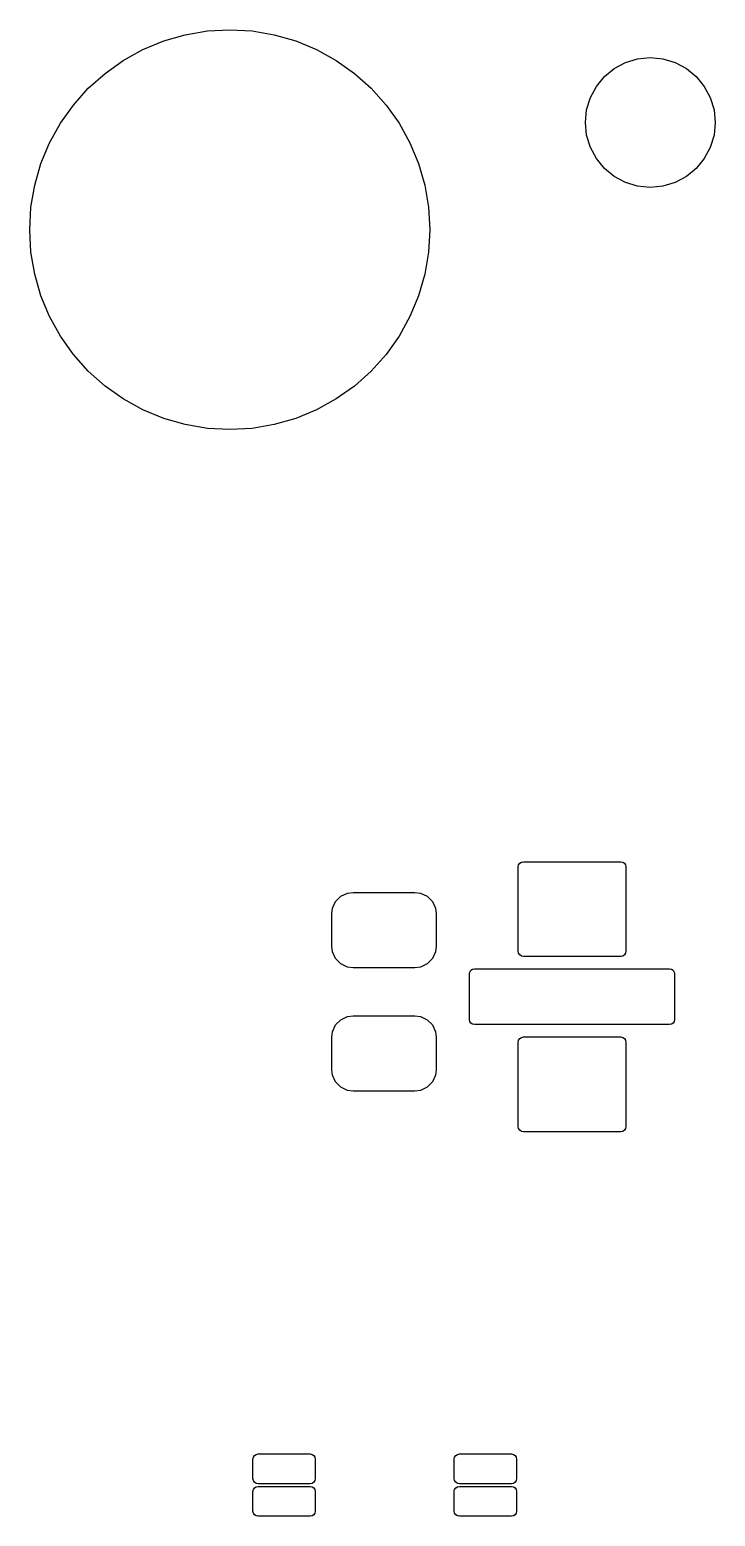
# Model space of a CAD drawing. Extents: x 0.28 to 2.92, y 0.26 to 2.13.
# Drawn here: x 0.279 to 0.694, y 1.22 to 2.121 of the extents above; entities that cross this region are included whole.
import ezdxf

# ---------------------------------------------------------------- set-up
doc = ezdxf.new("R2010")
doc.units = 0
doc.header["$MEASUREMENT"] = 0
doc.layers.add('BLACK', color=7, linetype='CONTINUOUS')

msp = doc.modelspace()

# ---------------------------------------------------------------- linework, layer by layer
at = {"layer": 'BLACK', "linetype": 'CONTINUOUS'}
for p, q in [((0.373017, 2.11822), (0.386423, 2.1205)), ((0.386423, 2.1205), (0.4, 2.12126)), ((0.4, 2.12126), (0.413577, 2.1205)), ((0.413577, 2.1205), (0.426983, 2.11822)), ((0.347387, 2.10925), (0.35995, 2.11446)), ((0.35995, 2.11446), (0.373017, 2.11822)), ((0.426983, 2.11822), (0.44005, 2.11446)), ((0.44005, 2.11446), (0.452613, 2.10925)), ((0.324396, 2.0948), (0.335486, 2.10267)), ((0.335486, 2.10267), (0.347387, 2.10925)), ((0.452613, 2.10925), (0.464514, 2.10267)), ((0.464514, 2.10267), (0.475604, 2.0948)), ((0.633127, 2.09774), (0.639934, 2.10137)), ((0.639934, 2.10137), (0.647319, 2.10361)), ((0.647319, 2.10361), (0.655, 2.10437)), ((0.655, 2.10437), (0.662681, 2.10361)), ((0.662681, 2.10361), (0.670066, 2.10137)), ((0.670066, 2.10137), (0.676873, 2.09774)), ((0.314256, 2.08574), (0.324396, 2.0948)), ((0.475604, 2.0948), (0.485744, 2.08574)), ((0.622265, 2.08687), (0.627161, 2.09284)), ((0.627161, 2.09284), (0.633127, 2.09774)), ((0.676873, 2.09774), (0.682839, 2.09284)), ((0.682839, 2.09284), (0.687735, 2.08687)), ((0.305195, 2.0756), (0.314256, 2.08574)), ((0.485744, 2.08574), (0.494805, 2.0756)), ((0.618627, 2.08007), (0.622265, 2.08687)), ((0.687735, 2.08687), (0.691373, 2.08007)), ((0.297326, 2.06451), (0.305195, 2.0756)), ((0.494805, 2.0756), (0.502674, 2.06451)), ((0.616386, 2.07268), (0.618627, 2.08007)), ((0.691373, 2.08007), (0.693614, 2.07268)), ((0.290749, 2.05261), (0.297326, 2.06451)), ((0.502674, 2.06451), (0.509251, 2.05261)), ((0.61563, 2.065), (0.616386, 2.07268)), ((0.616386, 2.05732), (0.61563, 2.065)), ((0.693614, 2.07268), (0.69437, 2.065)), ((0.69437, 2.065), (0.693614, 2.05732)), ((0.618627, 2.04993), (0.616386, 2.05732)), ((0.693614, 2.05732), (0.691373, 2.04993)), ((0.285545, 2.04005), (0.290749, 2.05261)), ((0.509251, 2.05261), (0.514455, 2.04005)), ((0.622265, 2.04313), (0.618627, 2.04993)), ((0.691373, 2.04993), (0.687735, 2.04313)), ((0.28178, 2.02698), (0.285545, 2.04005)), ((0.514455, 2.04005), (0.51822, 2.02698)), ((0.627161, 2.03716), (0.622265, 2.04313)), ((0.687735, 2.04313), (0.682839, 2.03716)), ((0.633127, 2.03226), (0.627161, 2.03716)), ((0.639934, 2.02863), (0.633127, 2.03226)), ((0.647319, 2.02639), (0.639934, 2.02863)), ((0.670066, 2.02863), (0.662681, 2.02639)), ((0.676873, 2.03226), (0.670066, 2.02863)), ((0.682839, 2.03716), (0.676873, 2.03226)), ((0.279503, 2.01358), (0.28178, 2.02698)), ((0.51822, 2.02698), (0.520497, 2.01358)), ((0.655, 2.02563), (0.647319, 2.02639)), ((0.662681, 2.02639), (0.655, 2.02563)), ((0.27874, 2), (0.279503, 2.01358)), ((0.520497, 2.01358), (0.52126, 2)), ((0.279503, 1.98642), (0.27874, 2)), ((0.52126, 2), (0.520497, 1.98642)), ((0.28178, 1.97302), (0.279503, 1.98642)), ((0.520497, 1.98642), (0.51822, 1.97302)), ((0.285545, 1.95995), (0.28178, 1.97302)), ((0.51822, 1.97302), (0.514455, 1.95995)), ((0.290749, 1.94739), (0.285545, 1.95995)), ((0.514455, 1.95995), (0.509251, 1.94739)), ((0.297326, 1.93549), (0.290749, 1.94739)), ((0.509251, 1.94739), (0.502674, 1.93549)), ((0.305195, 1.9244), (0.297326, 1.93549)), ((0.502674, 1.93549), (0.494805, 1.9244)), ((0.314256, 1.91426), (0.305195, 1.9244)), ((0.494805, 1.9244), (0.485744, 1.91426)), ((0.324396, 1.9052), (0.314256, 1.91426)), ((0.485744, 1.91426), (0.475604, 1.9052)), ((0.335486, 1.89733), (0.324396, 1.9052)), ((0.475604, 1.9052), (0.464514, 1.89733)), ((0.347387, 1.89075), (0.335486, 1.89733)), ((0.464514, 1.89733), (0.452613, 1.89075)), ((0.35995, 1.88554), (0.347387, 1.89075)), ((0.373017, 1.88178), (0.35995, 1.88554)), ((0.44005, 1.88554), (0.426983, 1.88178)), ((0.452613, 1.89075), (0.44005, 1.88554)), ((0.386423, 1.8795), (0.373017, 1.88178)), ((0.4, 1.87874), (0.386423, 1.8795)), ((0.413577, 1.8795), (0.4, 1.87874)), ((0.426983, 1.88178), (0.413577, 1.8795)), ((0.574866, 1.6136), (0.575106, 1.6148)), ((0.575106, 1.6148), (0.575789, 1.61583)), ((0.575789, 1.61583), (0.57681, 1.61651)), ((0.57681, 1.61651), (0.578016, 1.61675)), ((0.578016, 1.61675), (0.637071, 1.61675)), ((0.637071, 1.61675), (0.638276, 1.61651)), ((0.638276, 1.61651), (0.639298, 1.61583)), ((0.639298, 1.61583), (0.639981, 1.6148)), ((0.639981, 1.6148), (0.64022, 1.6136)), ((0.574866, 1.56242), (0.574866, 1.6136)), ((0.64022, 1.6136), (0.64022, 1.56242)), ((0.4642, 1.59255), (0.467391, 1.59574)), ((0.467391, 1.59574), (0.47148, 1.59765)), ((0.47148, 1.59765), (0.474843, 1.59809)), ((0.474843, 1.59809), (0.512244, 1.59809)), ((0.512244, 1.59809), (0.515607, 1.59765)), ((0.515607, 1.59765), (0.519696, 1.59574)), ((0.519696, 1.59574), (0.522887, 1.59255)), ((0.46185, 1.5851), (0.462293, 1.58846)), ((0.462293, 1.58846), (0.4642, 1.59255)), ((0.522887, 1.59255), (0.524794, 1.58846)), ((0.524794, 1.58846), (0.525236, 1.5851)), ((0.46185, 1.56542), (0.46185, 1.5851)), ((0.525236, 1.5851), (0.525236, 1.56542)), ((0.462293, 1.56205), (0.46185, 1.56542)), ((0.4642, 1.55797), (0.462293, 1.56205)), ((0.524794, 1.56205), (0.522887, 1.55797)), ((0.525236, 1.56542), (0.524794, 1.56205)), ((0.575106, 1.56121), (0.574866, 1.56242)), ((0.575789, 1.56019), (0.575106, 1.56121)), ((0.57681, 1.55951), (0.575789, 1.56019)), ((0.639298, 1.56019), (0.638276, 1.55951)), ((0.639981, 1.56121), (0.639298, 1.56019)), ((0.64022, 1.56242), (0.639981, 1.56121)), ((0.467391, 1.55477), (0.4642, 1.55797)), ((0.47148, 1.55287), (0.467391, 1.55477)), ((0.474843, 1.55243), (0.47148, 1.55287)), ((0.512244, 1.55243), (0.474843, 1.55243)), ((0.515607, 1.55287), (0.512244, 1.55243)), ((0.519696, 1.55477), (0.515607, 1.55287)), ((0.522887, 1.55797), (0.519696, 1.55477)), ((0.545578, 1.54984), (0.546261, 1.55086)), ((0.546261, 1.55086), (0.547283, 1.55155)), ((0.547283, 1.55155), (0.548488, 1.55179)), ((0.548488, 1.55179), (0.666598, 1.55179)), ((0.578016, 1.55927), (0.57681, 1.55951)), ((0.637071, 1.55927), (0.578016, 1.55927)), ((0.638276, 1.55951), (0.637071, 1.55927)), ((0.666598, 1.55179), (0.667804, 1.55155)), ((0.667804, 1.55155), (0.668826, 1.55086)), ((0.668826, 1.55086), (0.669508, 1.54984)), ((0.545339, 1.54864), (0.545578, 1.54984)), ((0.545339, 1.52108), (0.545339, 1.54864)), ((0.669508, 1.54984), (0.669748, 1.54864)), ((0.669748, 1.54864), (0.669748, 1.52108)), ((0.462293, 1.51366), (0.4642, 1.51775)), ((0.4642, 1.51775), (0.467391, 1.52094)), ((0.467391, 1.52094), (0.47148, 1.52285)), ((0.47148, 1.52285), (0.474843, 1.52329)), ((0.474843, 1.52329), (0.512244, 1.52329)), ((0.512244, 1.52329), (0.515607, 1.52285)), ((0.515607, 1.52285), (0.519696, 1.52094)), ((0.519696, 1.52094), (0.522887, 1.51775)), ((0.522887, 1.51775), (0.524794, 1.51366)), ((0.545578, 1.51987), (0.545339, 1.52108)), ((0.546261, 1.51885), (0.545578, 1.51987)), ((0.547283, 1.51817), (0.546261, 1.51885)), ((0.548488, 1.51793), (0.547283, 1.51817)), ((0.666598, 1.51793), (0.548488, 1.51793)), ((0.667804, 1.51817), (0.666598, 1.51793)), ((0.668826, 1.51885), (0.667804, 1.51817)), ((0.669508, 1.51987), (0.668826, 1.51885)), ((0.669748, 1.52108), (0.669508, 1.51987)), ((0.46185, 1.5103), (0.462293, 1.51366)), ((0.46185, 1.49061), (0.46185, 1.5103)), ((0.524794, 1.51366), (0.525236, 1.5103)), ((0.525236, 1.5103), (0.525236, 1.49061)), ((0.574866, 1.5073), (0.575106, 1.5085)), ((0.574866, 1.45612), (0.574866, 1.5073)), ((0.575106, 1.5085), (0.575789, 1.50953)), ((0.575789, 1.50953), (0.57681, 1.51021)), ((0.57681, 1.51021), (0.578016, 1.51045)), ((0.578016, 1.51045), (0.637071, 1.51045)), ((0.637071, 1.51045), (0.638276, 1.51021)), ((0.638276, 1.51021), (0.639298, 1.50953)), ((0.639298, 1.50953), (0.639981, 1.5085)), ((0.639981, 1.5085), (0.64022, 1.5073)), ((0.64022, 1.5073), (0.64022, 1.45612)), ((0.462293, 1.48725), (0.46185, 1.49061)), ((0.525236, 1.49061), (0.524794, 1.48725)), ((0.4642, 1.48316), (0.462293, 1.48725)), ((0.467391, 1.47997), (0.4642, 1.48316)), ((0.47148, 1.47806), (0.467391, 1.47997)), ((0.519696, 1.47997), (0.515607, 1.47806)), ((0.522887, 1.48316), (0.519696, 1.47997)), ((0.524794, 1.48725), (0.522887, 1.48316)), ((0.474843, 1.47762), (0.47148, 1.47806)), ((0.512244, 1.47762), (0.474843, 1.47762)), ((0.515607, 1.47806), (0.512244, 1.47762)), ((0.575106, 1.45491), (0.574866, 1.45612)), ((0.575789, 1.45389), (0.575106, 1.45491)), ((0.57681, 1.45321), (0.575789, 1.45389)), ((0.578016, 1.45297), (0.57681, 1.45321)), ((0.637071, 1.45297), (0.578016, 1.45297)), ((0.638276, 1.45321), (0.637071, 1.45297)), ((0.639298, 1.45389), (0.638276, 1.45321)), ((0.639981, 1.45491), (0.639298, 1.45389)), ((0.64022, 1.45612), (0.639981, 1.45491)), ((0.414079, 1.25443), (0.414319, 1.25564)), ((0.414079, 1.24262), (0.414079, 1.25443)), ((0.414319, 1.25564), (0.415001, 1.25666)), ((0.415001, 1.25666), (0.416023, 1.25734)), ((0.416023, 1.25734), (0.417228, 1.25758)), ((0.417228, 1.25758), (0.448724, 1.25758)), ((0.448724, 1.25758), (0.44993, 1.25734)), ((0.44993, 1.25734), (0.450952, 1.25666)), ((0.450952, 1.25666), (0.451634, 1.25564)), ((0.451634, 1.25564), (0.451874, 1.25443)), ((0.451874, 1.25443), (0.451874, 1.24262)), ((0.536126, 1.25443), (0.536366, 1.25564)), ((0.536126, 1.24262), (0.536126, 1.25443)), ((0.536366, 1.25564), (0.537048, 1.25666)), ((0.537048, 1.25666), (0.53807, 1.25734)), ((0.53807, 1.25734), (0.539276, 1.25758)), ((0.539276, 1.25758), (0.570772, 1.25758)), ((0.570772, 1.25758), (0.571977, 1.25734)), ((0.571977, 1.25734), (0.572999, 1.25666)), ((0.572999, 1.25666), (0.573681, 1.25564)), ((0.573681, 1.25564), (0.573921, 1.25443)), ((0.573921, 1.25443), (0.573921, 1.24262)), ((0.414319, 1.24142), (0.414079, 1.24262)), ((0.414079, 1.23475), (0.414319, 1.23595)), ((0.415001, 1.24039), (0.414319, 1.24142)), ((0.414319, 1.23595), (0.415001, 1.23698)), ((0.416023, 1.23971), (0.415001, 1.24039)), ((0.415001, 1.23698), (0.416023, 1.23766)), ((0.417228, 1.23947), (0.416023, 1.23971)), ((0.416023, 1.23766), (0.417228, 1.2379)), ((0.448724, 1.23947), (0.417228, 1.23947)), ((0.417228, 1.2379), (0.448724, 1.2379)), ((0.44993, 1.23971), (0.448724, 1.23947)), ((0.448724, 1.2379), (0.44993, 1.23766)), ((0.450952, 1.24039), (0.44993, 1.23971)), ((0.44993, 1.23766), (0.450952, 1.23698)), ((0.451634, 1.24142), (0.450952, 1.24039)), ((0.450952, 1.23698), (0.451634, 1.23595)), ((0.451874, 1.24262), (0.451634, 1.24142)), ((0.451634, 1.23595), (0.451874, 1.23475)), ((0.536366, 1.24142), (0.536126, 1.24262)), ((0.536126, 1.23475), (0.536366, 1.23595)), ((0.537048, 1.24039), (0.536366, 1.24142)), ((0.536366, 1.23595), (0.537048, 1.23698)), ((0.53807, 1.23971), (0.537048, 1.24039)), ((0.537048, 1.23698), (0.53807, 1.23766)), ((0.539276, 1.23947), (0.53807, 1.23971)), ((0.53807, 1.23766), (0.539276, 1.2379)), ((0.570772, 1.23947), (0.539276, 1.23947)), ((0.539276, 1.2379), (0.570772, 1.2379)), ((0.571977, 1.23971), (0.570772, 1.23947)), ((0.570772, 1.2379), (0.571977, 1.23766)), ((0.572999, 1.24039), (0.571977, 1.23971)), ((0.571977, 1.23766), (0.572999, 1.23698)), ((0.573681, 1.24142), (0.572999, 1.24039)), ((0.572999, 1.23698), (0.573681, 1.23595)), ((0.573921, 1.24262), (0.573681, 1.24142)), ((0.573681, 1.23595), (0.573921, 1.23475)), ((0.414079, 1.22294), (0.414079, 1.23475)), ((0.451874, 1.23475), (0.451874, 1.22294)), ((0.536126, 1.22294), (0.536126, 1.23475)), ((0.573921, 1.23475), (0.573921, 1.22294)), ((0.414319, 1.22173), (0.414079, 1.22294)), ((0.415001, 1.22071), (0.414319, 1.22173)), ((0.416023, 1.22003), (0.415001, 1.22071)), ((0.417228, 1.21979), (0.416023, 1.22003)), ((0.448724, 1.21979), (0.417228, 1.21979)), ((0.44993, 1.22003), (0.448724, 1.21979)), ((0.450952, 1.22071), (0.44993, 1.22003)), ((0.451634, 1.22173), (0.450952, 1.22071)), ((0.451874, 1.22294), (0.451634, 1.22173)), ((0.536366, 1.22173), (0.536126, 1.22294)), ((0.537048, 1.22071), (0.536366, 1.22173)), ((0.53807, 1.22003), (0.537048, 1.22071)), ((0.539276, 1.21979), (0.53807, 1.22003)), ((0.570772, 1.21979), (0.539276, 1.21979)), ((0.571977, 1.22003), (0.570772, 1.21979)), ((0.572999, 1.22071), (0.571977, 1.22003)), ((0.573681, 1.22173), (0.572999, 1.22071)), ((0.573921, 1.22294), (0.573681, 1.22173))]:
    msp.add_line(p, q, dxfattribs=at)

doc.saveas('drawing.dxf')
